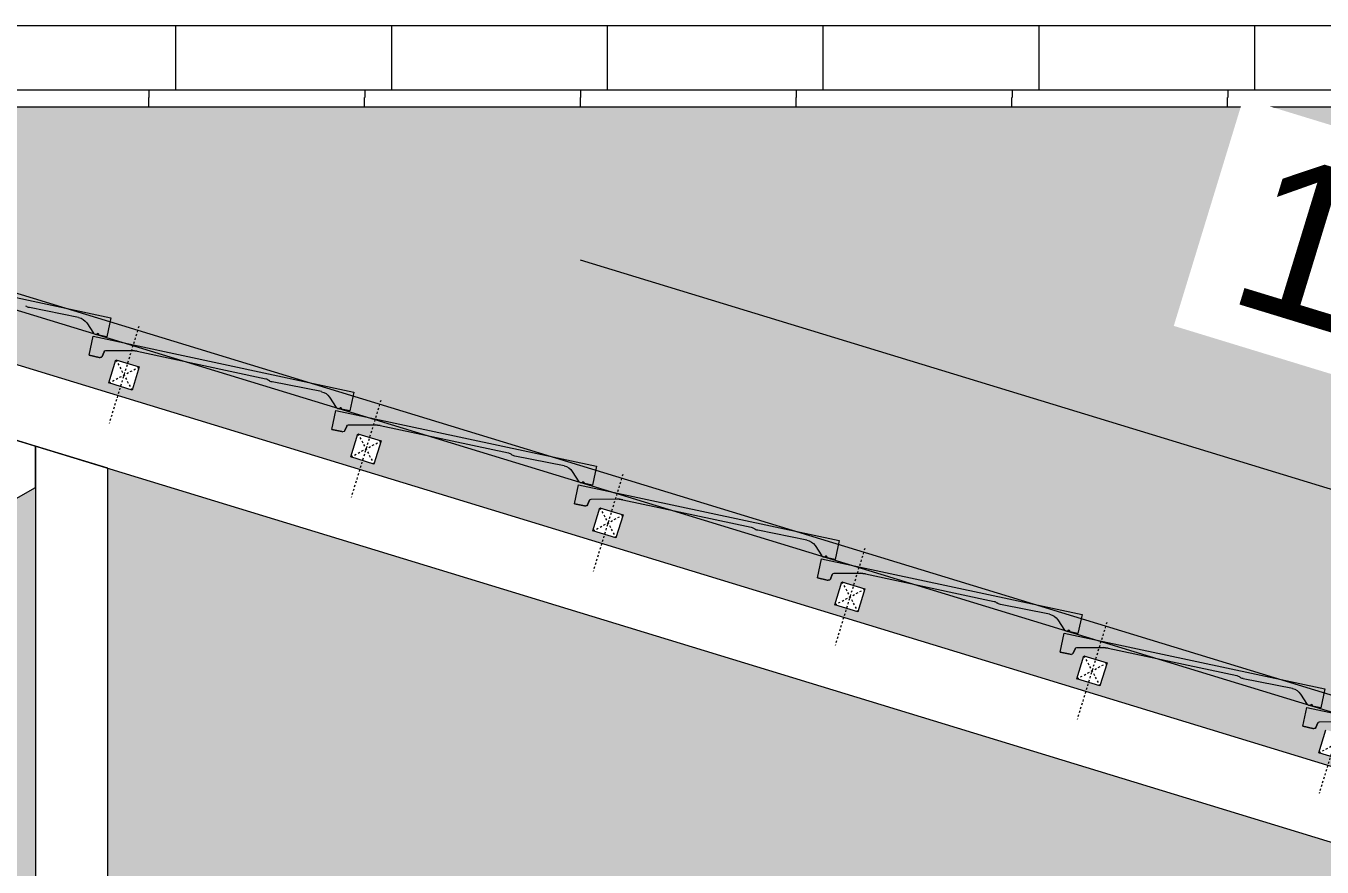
# Model space of a CAD drawing. Header units: millimetres. Extents: x -12186 to 152825, y -4386 to 9463.
# Drawn here: x 138343 to 140385, y 4205 to 5531 of the extents above; entities that cross this region are included whole.
import ezdxf

# ---------------------------------------------------------------- set-up
doc = ezdxf.new("R2010")
doc.units = ezdxf.units.MM
doc.linetypes.add('Dash', pattern=[6.35, 3.175, -3.175])
for name, color, linetype, lineweight in [('A-DETL-GENF', 92, 'Continuous', 5), ('A-DETL-GENF-HDLN', 1, 'Dash', 5), ('A-ROOF', 132, 'Continuous', 9), ('A-ROOF-OTLN', 132, 'Continuous', 9), ('A-ROOF-PATT', 132, 'Continuous', 9), ('G-ANNO-DIMS', 111, 'Continuous', 5), ('S-BEAM', 12, 'Continuous', 5)]:
    doc.layers.add(name, color=color, linetype=linetype, lineweight=lineweight)
doc.styles.add('Arial', font='arial.ttf', dxfattribs={"height": 250})

# ---------------------------------------------------------------- blocks, each defined once
blk = doc.blocks.new('Timber Truss - Timber Truss 2-1376233-Section 4')
at = {"layer": 'S-BEAM'}
for p, q in [((-22635.9, 5343.5), (-15675.6, 3215.5)), ((-15675.6, 3334.7), (-22246, 5343.5)), ((-21082.4, 4868.6), (-21157.8, 4891.6)), ((-20968.4, 4833.7), (-21082.4, 4868.6)), ((-21082.4, 4868.6), (-21082.4, 3604)), ((-21082.4, 4803.2), (-21082.4, 4868.6)), ((-20968.4, 3604), (-20968.4, 4833.7)), ((-23218.6, 3604), (-21082.4, 4803.2))]:
    blk.add_line(p, q, dxfattribs=at)
blk = doc.blocks.new('Repeating Detail - Timber _38 x 38_-V562-Section 4')
at = {"layer": 'A-DETL-GENF'}
h = blk.add_hatch(dxfattribs=at)
h.set_pattern_fill('FP_189', color=256, style=0, pattern_type=2)
h.set_pattern_definition([(45, (-22884.63, 5715.79), (-141.421, 141.421), [])])
h.paths.add_polyline_path([(-20167.8, 4723.8), (-20156.7, 4760.1), (-20193, 4771.2), (-20204.1, 4734.9)])
for p, q in [((-20966.8, 4968), (-20955.7, 5004.4)), ((-20955.7, 5004.4), (-20919.3, 4993.3)), ((-20919.3, 4993.3), (-20930.4, 4956.9)), ((-20930.4, 4956.9), (-20966.8, 4968)), ((-20585.5, 4851.5), (-20574.4, 4887.8)), ((-20574.4, 4887.8), (-20538, 4876.7)), ((-20538, 4876.7), (-20549.1, 4840.3)), ((-20549.1, 4840.3), (-20585.5, 4851.5)), ((-20204.1, 4734.9), (-20193, 4771.2)), ((-20193, 4771.2), (-20156.7, 4760.1)), ((-20156.7, 4760.1), (-20167.8, 4723.8)), ((-20167.8, 4723.8), (-20204.1, 4734.9)), ((-19822.8, 4618.3), (-19811.7, 4654.6)), ((-19811.7, 4654.6), (-19775.4, 4643.5)), ((-19775.4, 4643.5), (-19786.5, 4607.2)), ((-19786.5, 4607.2), (-19822.8, 4618.3)), ((-19441.5, 4501.7), (-19430.4, 4538)), ((-19430.4, 4538), (-19394, 4526.9)), ((-19394, 4526.9), (-19405.1, 4490.6)), ((-19405.1, 4490.6), (-19441.5, 4501.7)), ((-19060.2, 4385.1), (-19049, 4421.5)), ((-19023.8, 4374), (-19060.2, 4385.1))]:
    blk.add_line(p, q, dxfattribs=at)
at = {"layer": 'A-DETL-GENF-HDLN'}
for p, q in [((-20919.7, 5057.2), (-20966.5, 4904.1)), ((-20955.7, 5004.4), (-20930.4, 4956.9)), ((-20966.8, 4968), (-20919.3, 4993.3)), ((-20538.3, 4940.6), (-20585.1, 4787.6)), ((-20574.4, 4887.8), (-20549.1, 4840.3)), ((-20585.5, 4851.5), (-20538, 4876.7)), ((-20157, 4824), (-20203.8, 4671)), ((-20204.1, 4734.9), (-20156.7, 4760.1)), ((-20193, 4771.2), (-20167.8, 4723.8)), ((-19775.7, 4707.4), (-19822.5, 4554.4)), ((-19822.8, 4618.3), (-19775.4, 4643.5)), ((-19811.7, 4654.6), (-19786.5, 4607.2)), ((-19394.4, 4590.8), (-19441.1, 4437.8)), ((-19430.4, 4538), (-19405.1, 4490.6)), ((-19441.5, 4501.7), (-19394, 4526.9)), ((-19013, 4474.2), (-19059.8, 4321.2)), ((-19060.2, 4385.1), (-19012.7, 4410.4))]:
    blk.add_line(p, q, dxfattribs=at)
blk = doc.blocks.new('Repeating Detail - Conc Roof Tile-372879-Section 4')
at = {"layer": 'A-DETL-GENF'}
for p, q in [((-25410, 5158.5), (-25820.7, 5070.6)), ((-25769.6, 5071.3), (-25692.2, 5086.8)), ((-25820.7, 5070.6), (-25814.3, 5040.8)), ((-25801.6, 5043.5), (-25800.9, 5045.7)), ((-25800.9, 5045.7), (-25801.6, 5043.5)), ((-25800.9, 5045.7), (-25799.2, 5046.1)), ((-25799.2, 5046.1), (-25800.9, 5045.7)), ((-25799.2, 5046.1), (-25797.7, 5044.4)), ((-25797.7, 5044.4), (-25799.2, 5046.1)), ((-25797.7, 5044.4), (-25795, 5045)), ((-25795, 5045), (-25797.7, 5044.4)), ((-25782.5, 5062.6), (-25793.1, 5046.3)), ((-25792.5, 5041.6), (-26203.2, 4953.7)), ((-25814.3, 5040.8), (-25801.6, 5043.5)), ((-25801.6, 5043.5), (-25814.3, 5040.8)), ((-25786.1, 5011.7), (-25792.5, 5041.6)), ((-25862.1, 5018), (-26064.5, 4974.7)), ((-25862.1, 5018), (-25854.1, 5019.1)), ((-25853.8, 5019.1), (-25862.1, 5018)), ((-25812.5, 5019), (-25853.8, 5019.1)), ((-25809.7, 5017.1), (-25806.8, 5009.9)), ((-25806.8, 5009.9), (-25809.7, 5017.1)), ((-25801.9, 5008.4), (-25803.4, 5008)), ((-25786.1, 5011.7), (-25801.9, 5008.4)), ((-25801.9, 5008.4), (-25786.1, 5011.7)), ((-25786.1, 5011.7), (-25801.9, 5008.4)), ((-26152.2, 4954.4), (-26074.7, 4969.8)), ((-26203.2, 4953.7), (-26196.8, 4923.9)), ((-26165, 4945.6), (-26175.6, 4929.3)), ((-26175, 4924.6), (-26585.7, 4836.8)), ((-26196.8, 4923.9), (-26184.1, 4926.6)), ((-26184.1, 4926.6), (-26196.8, 4923.9)), ((-26184.1, 4926.6), (-26183.4, 4928.8)), ((-26183.4, 4928.8), (-26184.1, 4926.6)), ((-26183.4, 4928.8), (-26181.7, 4929.1)), ((-26181.7, 4929.1), (-26183.4, 4928.8)), ((-26181.7, 4929.1), (-26180.2, 4927.4)), ((-26180.2, 4927.4), (-26181.7, 4929.1)), ((-26180.2, 4927.4), (-26177.5, 4928)), ((-26177.5, 4928), (-26180.2, 4927.4)), ((-26168.6, 4894.8), (-26175, 4924.6)), ((-26244.6, 4901), (-26236.7, 4902.1)), ((-26236.3, 4902.1), (-26244.6, 4901)), ((-26195, 4902), (-26236.3, 4902.1)), ((-26244.6, 4901), (-26447, 4857.7)), ((-26192.2, 4900.1), (-26189.3, 4892.9)), ((-26189.3, 4892.9), (-26192.2, 4900.1)), ((-26184.4, 4891.4), (-26185.9, 4891.1)), ((-26168.6, 4894.8), (-26184.4, 4891.4)), ((-26184.4, 4891.4), (-26168.6, 4894.8)), ((-26168.6, 4894.8), (-26184.4, 4891.4)), ((-26534.7, 4837.4), (-26457.2, 4852.9)), ((-26585.7, 4836.8), (-26579.3, 4806.9)), ((-26547.6, 4828.7), (-26558.1, 4812.4)), ((-26557.5, 4807.7), (-26968.2, 4719.8)), ((-26579.3, 4806.9), (-26566.6, 4809.6)), ((-26566.6, 4809.6), (-26579.3, 4806.9)), ((-26566.6, 4809.6), (-26565.9, 4811.8)), ((-26565.9, 4811.8), (-26566.6, 4809.6)), ((-26565.9, 4811.8), (-26564.3, 4812.2)), ((-26564.3, 4812.2), (-26565.9, 4811.8)), ((-26564.3, 4812.2), (-26562.7, 4810.5)), ((-26562.7, 4810.5), (-26564.3, 4812.2)), ((-26562.7, 4810.5), (-26560, 4811.1)), ((-26560, 4811.1), (-26562.7, 4810.5)), ((-26551.1, 4777.8), (-26557.5, 4807.7)), ((-26627.1, 4784.1), (-26829.6, 4740.8)), ((-26627.1, 4784.1), (-26619.2, 4785.2)), ((-26618.8, 4785.2), (-26627.1, 4784.1)), ((-26577.5, 4785.1), (-26618.8, 4785.2)), ((-26574.7, 4783.2), (-26571.8, 4776)), ((-26571.8, 4776), (-26574.7, 4783.2)), ((-26566.9, 4774.5), (-26568.4, 4774.1)), ((-26551.1, 4777.8), (-26566.9, 4774.5)), ((-26566.9, 4774.5), (-26551.1, 4777.8)), ((-26551.1, 4777.8), (-26566.9, 4774.5)), ((-26968.2, 4719.8), (-26961.8, 4690)), ((-26917.2, 4720.5), (-26839.7, 4735.9)), ((-26930.1, 4711.7), (-26940.6, 4695.4)), ((-26940, 4690.7), (-27350.8, 4602.9)), ((-26961.8, 4690), (-26949.1, 4692.7)), ((-26949.1, 4692.7), (-26961.8, 4690)), ((-26949.1, 4692.7), (-26948.4, 4694.9)), ((-26948.4, 4694.9), (-26949.1, 4692.7)), ((-26948.4, 4694.9), (-26946.8, 4695.2)), ((-26946.8, 4695.2), (-26948.4, 4694.9)), ((-26946.8, 4695.2), (-26945.2, 4693.5)), ((-26945.2, 4693.5), (-26946.8, 4695.2)), ((-26945.2, 4693.5), (-26942.5, 4694.1)), ((-26942.5, 4694.1), (-26945.2, 4693.5)), ((-26933.7, 4660.9), (-26940, 4690.7)), ((-27009.7, 4667.1), (-27212.1, 4623.8)), ((-27009.7, 4667.1), (-27001.7, 4668.2)), ((-27001.3, 4668.2), (-27009.7, 4667.1)), ((-26960, 4668.1), (-27001.3, 4668.2)), ((-26957.3, 4666.2), (-26954.3, 4659)), ((-26954.3, 4659), (-26957.3, 4666.2)), ((-26949.4, 4657.5), (-26950.9, 4657.2)), ((-26933.7, 4660.9), (-26949.4, 4657.5)), ((-26949.4, 4657.5), (-26933.7, 4660.9)), ((-26933.7, 4660.9), (-26949.4, 4657.5)), ((-27299.7, 4603.5), (-27222.2, 4619)), ((-27350.8, 4602.9), (-27344.4, 4573)), ((-27344.4, 4573), (-27331.7, 4575.7)), ((-27331.7, 4575.7), (-27344.4, 4573)), ((-27331.7, 4575.7), (-27330.9, 4577.9)), ((-27330.9, 4577.9), (-27331.7, 4575.7)), ((-27330.9, 4577.9), (-27329.3, 4578.3)), ((-27329.3, 4578.3), (-27330.9, 4577.9)), ((-27329.3, 4578.3), (-27327.7, 4576.6)), ((-27327.7, 4576.6), (-27329.3, 4578.3)), ((-27327.7, 4576.6), (-27325.1, 4577.2)), ((-27325.1, 4577.2), (-27327.7, 4576.6)), ((-27312.6, 4594.8), (-27323.2, 4578.5)), ((-27322.6, 4573.8), (-27733.3, 4485.9)), ((-27316.2, 4543.9), (-27322.6, 4573.8)), ((-27392.2, 4550.2), (-27594.6, 4506.9)), ((-27392.2, 4550.2), (-27384.2, 4551.3)), ((-27383.8, 4551.3), (-27392.2, 4550.2)), ((-27342.6, 4551.2), (-27383.8, 4551.3)), ((-27339.8, 4549.3), (-27336.9, 4542.1)), ((-27336.9, 4542.1), (-27339.8, 4549.3)), ((-27332, 4540.6), (-27333.5, 4540.3)), ((-27316.2, 4543.9), (-27332, 4540.6)), ((-27332, 4540.6), (-27316.2, 4543.9)), ((-27316.2, 4543.9), (-27332, 4540.6)), ((-27682.3, 4486.6), (-27604.8, 4502)), ((-27733.3, 4485.9), (-27726.9, 4456.1)), ((-27695.1, 4477.8), (-27705.7, 4461.5)), ((-27705.1, 4456.8), (-28115.8, 4369)), ((-27726.9, 4456.1), (-27714.2, 4458.8)), ((-27714.2, 4458.8), (-27726.9, 4456.1)), ((-27714.2, 4458.8), (-27713.5, 4461)), ((-27713.5, 4461), (-27714.2, 4458.8)), ((-27713.5, 4461), (-27711.8, 4461.4)), ((-27711.8, 4461.4), (-27713.5, 4461)), ((-27711.8, 4461.4), (-27710.3, 4459.6)), ((-27710.3, 4459.6), (-27711.8, 4461.4)), ((-27710.3, 4459.6), (-27707.6, 4460.2)), ((-27707.6, 4460.2), (-27710.3, 4459.6)), ((-27698.7, 4427), (-27705.1, 4456.8)), ((-27725.1, 4434.2), (-27766.4, 4434.3)), ((-27722.3, 4432.3), (-27719.4, 4425.1)), ((-27719.4, 4425.1), (-27722.3, 4432.3)), ((-27714.5, 4423.6), (-27716, 4423.3)), ((-27698.7, 4427), (-27714.5, 4423.6)), ((-27714.5, 4423.6), (-27698.7, 4427)), ((-27698.7, 4427), (-27714.5, 4423.6))]:
    blk.add_line(p, q, dxfattribs=at)
for centre, radius, start, end in [((-25693.3, 5096.7), 10, 276.5757, 312.0411), ((-25765.7, 5051.7), 20, 101.2845, 147.0757), ((-25795.6, 5047.9), 3, 282.0757, 327.0757), ((-25795.6, 5047.9), 3, 282.0757, 327.0757), ((-25812.5, 5016), 3, 22.0757, 89.8219), ((-25804, 5011), 3, 202.0757, 282.0757), ((-25804, 5011), 3, 202.0757, 282.0757), ((-26075.8, 4979.7), 10, 276.5757, 312.0411), ((-26062.4, 4964.9), 10, 102.0757, 132.0411), ((-26148.3, 4934.7), 20, 101.2845, 147.0757), ((-26178.1, 4930.9), 3, 282.0757, 327.0757), ((-26178.1, 4930.9), 3, 282.0757, 327.0757), ((-26195, 4899), 3, 22.0757, 89.8219), ((-26186.5, 4894), 3, 202.0757, 282.0757), ((-26186.5, 4894), 3, 202.0757, 282.0757), ((-26458.3, 4862.8), 10, 276.5757, 312.0411), ((-26444.9, 4847.9), 10, 102.0757, 132.0411), ((-26530.8, 4817.8), 20, 101.2845, 147.0757), ((-26560.6, 4814), 3, 282.0757, 327.0757), ((-26560.6, 4814), 3, 282.0757, 327.0757), ((-26577.5, 4782.1), 3, 22.0757, 89.8219), ((-26569, 4777.1), 3, 202.0757, 282.0757), ((-26569, 4777.1), 3, 202.0757, 282.0757), ((-26840.9, 4745.9), 10, 276.5757, 312.0411), ((-26827.5, 4731), 10, 102.0757, 132.0411), ((-26913.3, 4700.8), 20, 101.2845, 147.0757), ((-26943.2, 4697), 3, 282.0757, 327.0757), ((-26943.2, 4697), 3, 282.0757, 327.0757), ((-26960.1, 4665.1), 3, 22.0757, 89.8219), ((-26951.6, 4660.1), 3, 202.0757, 282.0757), ((-26951.6, 4660.1), 3, 202.0757, 282.0757), ((-27223.4, 4628.9), 10, 276.5757, 312.0411), ((-27210, 4614), 10, 102.0757, 132.0411), ((-27295.8, 4583.9), 20, 101.2845, 147.0757), ((-27325.7, 4580.1), 3, 282.0757, 327.0757), ((-27325.7, 4580.1), 3, 282.0757, 327.0757), ((-27342.6, 4548.2), 3, 22.0757, 89.8219), ((-27334.1, 4543.2), 3, 202.0757, 282.0757), ((-27334.1, 4543.2), 3, 202.0757, 282.0757), ((-27605.9, 4512), 10, 276.5757, 312.0411), ((-27592.5, 4497.1), 10, 102.0757, 132.0411), ((-27678.3, 4466.9), 20, 101.2845, 147.0757), ((-27708.2, 4463.1), 3, 282.0757, 327.0757), ((-27708.2, 4463.1), 3, 282.0757, 327.0757), ((-27725.1, 4431.2), 3, 22.0757, 89.8219), ((-27716.6, 4426.2), 3, 202.0757, 282.0757), ((-27716.6, 4426.2), 3, 202.0757, 282.0757)]:
    blk.add_arc(centre, radius, start, end, dxfattribs=at)

msp = doc.modelspace()

# ---------------------------------------------------------------- hatches: boundary and pattern name
at = {"layer": 'A-ROOF-PATT', "lineweight": 5}
h = msp.add_hatch(dxfattribs=at)
h.set_pattern_fill('FP_173', color=256, style=0, pattern_type=2)
h.set_pattern_definition([(90, (145378.96, 5480.25), (-340, 2e-14), [])])
h.paths.add_polyline_path([(149466.2, 5429.7), (149466.2, 5530.8), (137330.1, 5530.8), (137350.4, 5517.1), (137476.2, 5478.6), (137561.9, 5429.7), (142150.3, 5429.7)])
h = msp.add_hatch(dxfattribs=at)
h.set_pattern_fill('FP_172', color=256, style=0, pattern_type=2)
h.set_pattern_definition([(90, (145336.9, 5423.8), (-340, 2e-14), [])])
h.paths.add_polyline_path([(142150.3, 5417.9), (149466.2, 5417.9), (149466.2, 5429.7), (137561.9, 5429.7), (137582.7, 5417.9), (138492.3, 5417.9)])
h.paths.add_polyline_path([(137318.5, 5417.9), (137360.1, 5417.9), (137325.5, 5428.4), (137303.2, 5422.5)])
h = msp.add_hatch(dxfattribs=at)
h.set_pattern_fill('FP_171', color=256, style=0, pattern_type=2)
h.set_pattern_definition([(90, (145336.14, 5410.36), (-340, 2e-14), [])])
h.paths.add_polyline_path([(142150.3, 5402.9), (149466.2, 5402.9), (149466.2, 5417.9), (137582.7, 5417.9), (137609, 5402.9), (138492.3, 5402.9)])
h.paths.add_polyline_path([(137409.2, 5402.9), (137360.1, 5417.9), (137318.5, 5417.9), (137367.5, 5402.9)])
h = msp.add_hatch(dxfattribs=at)
h.set_pattern_fill('FP_164', color=256, style=0, pattern_type=2)
h.set_pattern_definition([(0, (159440.27, 6539.686), (323.85, 44.557), [76.2, -63.5, 88.9, -38.1, -165.1]), (0, (159440.27, 6539.686), (323.85, 44.557), [-266.7, 114.3, -50.8]), (0, (159516.47, 6541.543), (323.85, 44.557), [63.5, -241.3, 50.8, -76.2]), (0, (159668.87, 6536.9), (323.85, 44.557), [38.1, -393.7]), (90, (159440.27, 6539.69), (-107.95, 44.557), [42.701, -135.529]), (90, (159516.47, 6539.69), (-107.95, 44.557), [41.773, -136.457]), (90, (159579.97, 6539.69), (-107.95, 44.557), [38.988, -139.242]), (90, (159668.87, 6536.9), (-107.95, 44.557), [42.701, -135.529]), (90, (159706.97, 6536.9), (-107.95, 44.557), [42.701, -135.529]), (90, (159821.27, 6539.69), (-107.95, 44.557), [40.844, -137.385])])
h.paths.add_polyline_path([(145351, 3431.1), (149466.2, 3431.1), (149466.2, 5402.9), (137609, 5402.9), (137723.6, 5337.4), (137723.6, 5309.9), (137702.4, 5313.2), (137409.2, 5402.9), (137367.5, 5402.9), (143816.7, 3431.1), (144893.7, 3431.1)])
h = msp.add_hatch(dxfattribs=at)
h.set_pattern_fill('FP_161', color=256, style=0, pattern_type=2)
h.set_pattern_definition([(50, (136555.64, 5715.8), (728.737, -63.756), [76.2, -838.2]), (355, (136555.64, 5715.8), (-140.97, 764.23), [60.96, -670.56]), (100.451, (136616.4, 5710.5), (587.77, 700.467), [64.76, -712.36]), (46.184, (136555.6, 5919), (1084.32, -168.17), [114.3, -1257.3]), (96.636, (136646, 5905), (949.61, 989.71), [97.14, -1068.54]), (351.184, (136555.6, 5919), (949.62, 989.7), [91.44, -1005.84]), (21, (136657.24, 5868.2), (606.458, -409.06), [76.2, -838.2]), (326, (136657.24, 5868.2), (247.21, 736.75), [60.96, -670.56]), (71.451, (136707.8, 5834.1), (853.67, 327.685), [64.76, -712.36]), (37.5, (136555.64, 5715.8), (12.355, 338.22), [33.528, -628.904, 33.528, -647.192, -673.1]), (37.5, (136555.64, 5715.8), (12.355, 338.22), [-1343.152, 33.528, -639.572]), (7.5, (136555.64, 5715.8), (267.279, 400.722), [33.528, -354.584, 33.528, -613.664, -256.54]), (7.5, (136555.64, 5715.8), (267.279, 400.722), [-1035.304, 33.528, -223.012]), (327.5, (136329.07, 5715.8), (542.363, -22.915), [33.528, -220.472, 33.528, -1810.512]), (327.5, (136329.07, 5715.8), (542.363, -22.915), [-287.528, -758.952, 33.528, -1018.032]), (317.5, (136227.47, 5715.8), (592.517, 101.707), [33.528, -296.672, 33.528, -492.76, -746.76]), (317.5, (136227.47, 5715.8), (592.517, 101.707), [-856.49, 33.53, -713.23])])
h.paths.add_polyline_path([(143816.7, 3405), (143816.7, 3431.1), (137476.2, 5369.6), (134620.3, 5369.6), (128279.7, 3431.1), (128279.7, 3405), (134620.3, 5343.5), (134721, 5343.5), (134755.8, 5354.1), (134759, 5343.5), (137337.4, 5343.5), (137340.6, 5354.1), (137377, 5343.5), (137476.2, 5343.5), (143750.6, 3425.2)])
h = msp.add_hatch(dxfattribs=at)
h.set_pattern_fill('FP_163', color=256, style=0, pattern_type=2)
h.set_pattern_definition([(0, (159440.27, 3949.267), (323.85, 44.557), [76.2, -63.5, 88.9, -38.1, -165.1]), (0, (159440.27, 3949.267), (323.85, 44.557), [-266.7, 114.3, -50.8]), (0, (159516.47, 3951.123), (323.85, 44.557), [63.5, -241.3, 50.8, -76.2]), (0, (159668.87, 3946.48), (323.85, 44.557), [38.1, -393.7]), (90, (159440.27, 3949.27), (-107.95, 44.557), [42.701, -135.529]), (90, (159516.47, 3949.27), (-107.95, 44.557), [41.773, -136.457]), (90, (159579.97, 3949.27), (-107.95, 44.557), [38.988, -139.242]), (90, (159668.87, 3946.48), (-107.95, 44.557), [42.701, -135.529]), (90, (159706.97, 3946.48), (-107.95, 44.557), [42.701, -135.529]), (90, (159821.27, 3949.27), (-107.95, 44.557), [40.844, -137.385])])
h.paths.add_polyline_path([(128309.7, 3405), (128309.7, 3414.2), (128279.7, 3405), (128304.7, 3405)])
h.paths.add_polyline_path([(129118.7, 3415), (129277.2, 3415), (129277.2, 3455), (129475.7, 3455), (129475.7, 3490), (129229.5, 3490), (128984.2, 3415)])
h.paths.add_polyline_path([(128594.3, 3415), (129475.7, 3684.5), (129475.7, 3770.7), (128312.4, 3415), (128432.8, 3415)])
h.paths.add_polyline_path([(128629.3, 3441.3), (128618.2, 3477.7), (128654.8, 3488), (128665.7, 3452.5)])
h.paths.add_polyline_path([(140321.3, 3485), (142883.3, 3485), (142866.9, 3490), (137441.7, 3490), (137441.7, 3485), (139406.8, 3485)])
h.paths.add_polyline_path([(129010.7, 3557.9), (128999.6, 3594.3), (129035.9, 3605.4), (129047, 3569)])
h.paths.add_polyline_path([(142916.7, 3594), (142916.7, 3680.2), (137476.2, 5343.5), (137377, 5343), (137365.8, 5306.7), (137329.5, 5317.8), (137337.4, 5343.5), (137194.3, 5343.5), (142883.9, 3604)])
h.paths.add_polyline_path([(141952.9, 3604), (142494, 3604), (140838.5, 4110.1), (140838.5, 3604), (141905.4, 3604)])
h.paths.add_polyline_path([(139406.8, 3604), (140724.5, 3604), (140724.5, 4086.4), (138716, 3604)])
h.paths.add_polyline_path([(137441.7, 3604), (138357.9, 3604), (138357.9, 4803.2), (137441.7, 4288.9), (137441.7, 3771.9)])
h.paths.add_polyline_path([(138471.9, 3662.6), (140617.2, 4177.8), (138471.9, 4833.7), (138471.9, 4177.8)])
h.paths.add_polyline_path([(129392, 3674.5), (129380.9, 3710.9), (129417.2, 3722), (129428.3, 3685.6)])
h.paths.add_polyline_path([(142704.4, 3674.5), (142668.1, 3685.6), (142679.2, 3722), (142715.5, 3710.9)])
h.paths.add_polyline_path([(142323.1, 3791.1), (142286.7, 3802.2), (142297.9, 3838.5), (142334.2, 3827.4)])
h.paths.add_polyline_path([(141941.8, 3907.7), (141905.4, 3918.8), (141916.5, 3955.1), (141952.9, 3944)])
h.paths.add_polyline_path([(141560.4, 4024.3), (141524.1, 4035.4), (141535.2, 4071.7), (141571.5, 4060.6)])
h.paths.add_polyline_path([(141179.1, 4140.8), (141142.8, 4152), (141153.9, 4188.3), (141190.2, 4177.2)])
h.paths.add_polyline_path([(140797.8, 4257.4), (140761.4, 4268.5), (140772.6, 4304.9), (140808.9, 4293.8)])
h.paths.add_polyline_path([(137295.7, 4357.7), (137331.3, 4357.7), (138282.5, 4891.6), (136804.4, 5343.5), (136105.2, 5343.5), (136105.2, 4435.3), (137187.7, 4435.3), (137187.7, 4357.7)])
h.paths.add_polyline_path([(140416.5, 4374), (140380.1, 4385.1), (140391.2, 4421.5), (140427.6, 4410.4)])
h.paths.add_polyline_path([(132321.5, 4435.3), (133624.5, 4435.3), (133624.5, 4833.7), (132407.5, 4461.6)])
h.paths.add_polyline_path([(131735.7, 4435.3), (131931.6, 4435.3), (134902.1, 5343.5), (134759, 5343.5), (134766.9, 5317.8), (134730.6, 5306.7), (134719.5, 5343), (134719.5, 5343.5), (134620.3, 5343.5), (131735.7, 4461.6), (131735.7, 4459.4)])
h.paths.add_polyline_path([(134393.9, 4435.3), (133738.5, 4803.2), (133738.5, 4435.3), (133919.8, 4435.3)])
h.paths.add_polyline_path([(135991.2, 4435.3), (135991.2, 5343.5), (135292, 5343.5), (133813.9, 4891.6), (134626.8, 4435.3), (135748.8, 4435.3)])
h.paths.add_polyline_path([(132061.3, 4490.6), (132050.2, 4526.9), (132086.5, 4538), (132097.6, 4501.7)])
h.paths.add_polyline_path([(140035.1, 4490.6), (139998.8, 4501.7), (140009.9, 4538), (140046.2, 4526.9)])
h.paths.add_polyline_path([(132442.6, 4607.2), (132431.5, 4643.5), (132467.8, 4654.6), (132479, 4618.3)])
h.paths.add_polyline_path([(139653.8, 4607.2), (139617.5, 4618.3), (139628.6, 4654.6), (139664.9, 4643.5)])
h.paths.add_polyline_path([(132823.9, 4723.8), (132812.8, 4760.1), (132849.2, 4771.2), (132860.3, 4734.9)])
h.paths.add_polyline_path([(139272.5, 4723.8), (139236.1, 4734.9), (139247.2, 4771.2), (139283.6, 4760.1)])
h.paths.add_polyline_path([(133205.3, 4840.3), (133194.2, 4876.7), (133230.5, 4887.8), (133241.6, 4851.5)])
h.paths.add_polyline_path([(138891.1, 4840.3), (138854.8, 4851.5), (138865.9, 4887.8), (138902.3, 4876.7)])
h.paths.add_polyline_path([(133586.6, 4956.9), (133575.5, 4993.3), (133611.8, 5004.4), (133622.9, 4968)])
h.paths.add_polyline_path([(138509.8, 4956.9), (138473.5, 4968), (138484.6, 5004.4), (138520.9, 4993.3)])
h.paths.add_polyline_path([(133967.9, 5073.5), (133956.8, 5109.9), (133993.1, 5121), (134004.3, 5084.6)])
h.paths.add_polyline_path([(138128.5, 5073.5), (138092.2, 5084.6), (138103.3, 5121), (138139.6, 5109.9)])
h.paths.add_polyline_path([(134349.2, 5190.1), (134338.1, 5226.4), (134374.5, 5237.5), (134385.6, 5201.2)])
h.paths.add_polyline_path([(137747.2, 5190.1), (137710.8, 5201.2), (137721.9, 5237.5), (137758.3, 5226.4)])

# ---------------------------------------------------------------- linework, layer by layer
at = {"layer": 'A-ROOF'}
for p, q in [((143816.7, 3431.1), (137303.2, 5422.5)), ((137476.2, 5343.5), (143816.7, 3405))]:
    msp.add_line(p, q, dxfattribs=at)
at = {"layer": 'A-ROOF-OTLN', "lineweight": 5}
for p, q in [((149466.2, 5530.8), (137330.1, 5530.8)), ((149466.2, 5429.7), (137561.9, 5429.7)), ((149466.2, 5402.9), (137609, 5402.9))]:
    msp.add_line(p, q, dxfattribs=at)

# ---------------------------------------------------------------- block references
at = {"layer": 'A-DETL-GENF', "extrusion": (0, 0, -1)}
msp.add_blockref('Repeating Detail - Conc Roof Tile-372879-Section 4', (-112656.1, 0), dxfattribs=at)
at = {"layer": 'A-DETL-GENF'}
msp.add_blockref('Repeating Detail - Timber _38 x 38_-V562-Section 4', (159440.3, 0), dxfattribs=at)
at = {"layer": 'S-BEAM'}
msp.add_blockref('Timber Truss - Timber Truss 2-1376233-Section 4', (159440.3, 0), dxfattribs=at)

# ---------------------------------------------------------------- next in the draw order: texts
at = {"layer": 'G-ANNO-DIMS', "insert": (140302.6, 5338.6), "char_height": 250, "width": 630.515, "attachment_point": 1, "rotation": 343, "line_spacing_factor": 0.941778, "style": 'Arial', "bg_fill": 3, "box_fill_scale": 1.25, "bg_fill_color": 256, "bg_fill_true_color": 13158600, "bg_fill_transparency": 0}
msp.add_mtext('17°', dxfattribs=at)

# ---------------------------------------------------------------- next in the draw order: linework, layer by layer
at = {"layer": 'G-ANNO-DIMS'}
msp.add_line((139216.3, 5162.2), (141607.1, 4431.2), dxfattribs=at)

doc.saveas('drawing.dxf')
